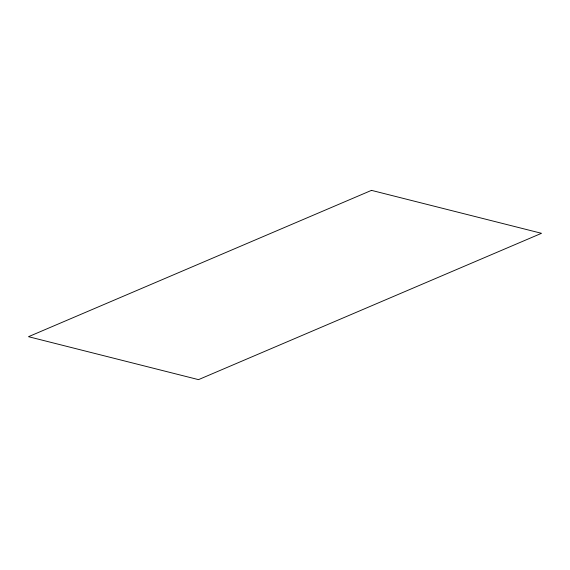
<?xml version="1.0" encoding="UTF-8"?>
<svg xmlns="http://www.w3.org/2000/svg" width="570" height="570" viewBox="0 0 570 570"><rect width="100%" height="100%" fill="white"/><g stroke="black" fill="none" stroke-linecap="round" stroke-linejoin="round"><path stroke-width="0.85" d="M371.49 190.366L28.5 336.692L198.51 379.634L541.5 233.308L371.49 190.366"/></g></svg>
